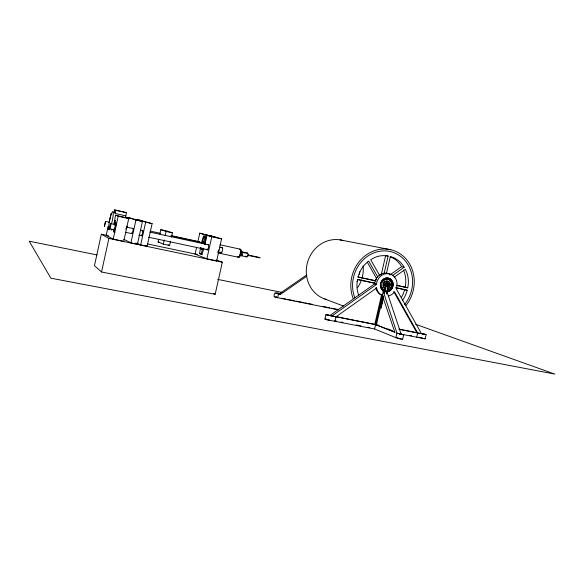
<?xml version="1.0" encoding="UTF-8"?>
<svg xmlns="http://www.w3.org/2000/svg" width="584" height="584" viewBox="0 0 584 584"><rect width="100%" height="100%" fill="white"/><g stroke="black" fill="none" stroke-linecap="round" stroke-linejoin="round"><path stroke-width="0.88" d="M125.742 217.277L125.764 215.766M114.011 212.313L114.537 209.904L126.472 212.656L125.764 215.89L115.157 213.423A9.14 1.329 -77.9 0 0 114.384 212.218M378.666 325.266L325.923 314.703L335.939 316.856L376.651 287.97L376.746 288.642A11.417 10.278 -73.6 0 0 381.688 295.132L383.155 295.541M325.923 314.637L324.923 319.098L326.836 319.755L374.592 328.982L395.916 337.676L396.821 333.128L403.646 334.88L396.967 333.128L383.221 291.409L384.527 291.686M115.077 232.125L113.427 231.775L113.624 229.074M108.274 226.614L108.069 229.191L108.931 228.286M240.907 252.689L241.002 251.777A3.723 1.08 -77.9 0 0 240.922 250.324M108.113 226.687L106.215 235.359L113.187 239.141L123.728 241.353L128.743 218.489L115.428 215.219L115.252 216.905A9.235 1.351 -77.8 0 1 113.865 223.862M330.164 315.338L374.592 283.904L374.767 282.225A11.366 10.235 -73.6 0 1 389.871 274.261M331.865 316.053L376.483 284.452L376.665 282.766A11.417 10.278 -73.6 0 1 389.28 273.801A11.417 10.278 -73.6 0 1 396.777 287.094L396.207 288.678L421.495 333.705L399.054 329.281M387.637 284.926C388.564 286.773 388.63 283.152 387.484 285.204M387.696 284.882L387.477 284.335M203.867 248.317L202.086 254.354L199.597 253.566L200.48 247.82M203.896 243.484L204.911 236.87L203.414 236.418L201.56 242.703M204.794 244.535L205.926 237.097L203.414 236.418M107.58 235.527L101.339 234.206L94.455 265.698L101.55 271.998L215.153 294.314L222.322 262.231L216.533 259.975M109.062 222.351L110.96 213.678M101.55 271.998L108.901 238.411L101.339 234.206M115.15 213.554L115.866 210.306L114.537 209.904M113.187 239.141L118.216 216.182L115.428 215.219M130.918 242.864L135.933 220.066L127.735 217.365L142.43 221.497L137.43 244.236L130.918 242.864L123.801 239.301M140.671 244.915L145.672 222.205L136.97 219.394L152.117 223.621L147.124 246.273L140.671 244.915L136.838 243.068M170.499 241.258L169.564 245.477L163.308 244.148L158.089 241.973L158.673 239.338M159.833 234.067L160.804 229.673L166.885 230.994L172.368 232.826L171.433 237.038M163.308 244.148L164.243 239.922M165.177 235.688L166.112 231.461L160.804 229.673M197.808 241.907L199.75 233.184L221.584 238.856L216.671 260.88L206.882 258.822L195.1 254.106L196.647 247.134M202.838 240.732L204.225 234.498L211.627 236.097M204.977 244.47L206.992 235.301L208.882 235.717M206.882 258.822L211.809 236.71L199.75 233.184M338.472 309.87L277.656 297.701C271.012 297.877 274.597 290.007 279.743 293.869M277.656 297.701L278.502 293.949L280.532 294.358L306.622 276.341M334.931 321.244L335.939 316.856L335.201 316.543L374.775 324.339L394.872 332.296L382.316 295.365L380.87 294.869A11.395 10.264 -73.6 0 1 375.928 288.394L375.841 287.729L376.651 287.97M381.155 275.108L385.644 255.558L388.119 256.084L384.177 273.254M374.775 324.339L381.491 295.103M386.389 273.743L390.331 256.588A25.842 23.294 -73.9 0 1 404.179 267.231L392.317 275.641M374.592 328.982L383.221 291.409M382.951 296.424L376.424 324.828L394.908 332.135M383.367 296.562L381.002 308.14L383.367 297.862M384.184 293.029L386.418 283.306L389.491 284.028L388.922 286.503L386.126 285.868L384.352 293.577M386.681 286.021L387.25 283.547L386.418 283.306M386.418 293.497L388.243 285.554M386.593 294.051L388.36 286.342L386.126 285.868M395.959 337.683L402.588 339.45L403.741 334.829M400.734 334.077L416.735 337.194L417.713 332.96L394.536 291.781L394.163 292.343A11.417 10.278 -73.6 0 1 388.25 296.022M416.735 337.194L425.145 338.866L426.123 334.639L421.575 333.354M240.732 253.646L240.185 255.42A3.723 1.08 -77.9 0 1 238.885 256.938M201.064 254.135L202.838 248.098M114.88 224.526L115.391 222.898L116.092 223.183L115.515 227.585L114.23 231.673L113.544 231.337M218.058 252.127L218.956 249.857M239.747 255.208A1.869 0.54 -77.9 0 0 240.352 254.901L240.52 254.551A1.869 0.54 -77.9 0 0 240.929 252.726L240.929 252.324A1.869 0.54 -77.9 0 0 240.885 252.003M108.894 227.074L108.558 226.921M248.361 254.661L248.295 255.982L248.127 255.551M114.873 223.65L115.807 222.679L115.552 226.278L114.355 230.848L113.427 231.775M274.115 296.73L274.772 296.738M389.827 274.998L401.624 266.64L404.179 267.231M394.215 277.188L405.325 269.297A25.827 23.265 -73.7 0 1 407.734 287.817L396.426 285.372M306.775 274.874L279.298 293.84L280.532 294.358M105.522 221.431L104.427 226.424L105.522 221.431L109.062 222.197M426.123 334.639L399.091 329.135M386.849 291.934L388.506 291.562A7.074 6.366 -73.6 0 0 392.353 288.007L392.974 286.277A7.074 6.366 -73.6 0 0 388.331 278.042A7.074 6.366 -73.6 0 0 380.52 283.598L380.323 285.43A7.074 6.366 -73.6 0 0 385.184 291.825M324.923 319.032L325.551 319.046M386.243 285.627L385.739 285.532A0.949 0.854 -73.6 0 1 385.126 284.912M400.288 338.895L398.2 338.413M327.281 319.521L326.799 319.484L327.281 319.696M421.225 337.851L422.414 338.114M326.135 319.134L326.85 319.258M396.77 337.844L398.39 338.158M340.063 239.871L390.74 249.733M334.88 320.828L336.669 321.178M341.136 322.047L342.918 322.397M356.313 325.011L360.781 325.887M367.92 327.274L369.708 327.624M409.888 335.464L411.676 335.815M418.816 337.209L420.604 337.559M281.977 298.278L285.51 298.986M287.277 299.337L294.343 300.753M296.11 301.103L303.176 302.519M304.943 302.877L312.009 304.286M322.478 306.381L329.5 307.79M331.259 308.14L338.289 309.549M97.097 254.952L29.2 241.199L50.866 278.181L554.8 374.096L415.677 324.317M217.701 279.393L282.021 292.431M422.67 338.355L420.852 337.829M108.901 238.411L222.322 262.231M199.597 253.566L202.086 254.354M147.672 243.981L197.56 254.507M106.215 235.359L108.712 235.885M195.1 254.106L197.633 254.646M278.502 293.949L274.962 292.993M275.918 296.942L276.597 297.081M277.13 297.468L275.736 297.066L276.991 297.285M109.639 228.899L114.062 229.841M125.582 232.301L131.78 233.629M138.868 235.14L141.525 235.71M148.613 237.228L207.97 249.908M217.708 251.989L221.256 252.748M218.088 252.945L238.206 257.237M158.089 241.973L159.826 242.345M357.948 279.488L374.833 283.116M395.952 287.649L407.172 290.233A25.827 23.265 -73.5 0 1 402.303 300.592M375.534 283.444L357.591 279.59A25.871 23.345 -73.5 0 0 358.766 295.373M395.864 287.81L407.172 290.233M241.586 255.792L246.813 256.916M219.912 244.769L240.024 249.127M150.708 231.198L160.454 233.308M171.09 235.607L199.443 241.739M171.105 235.936L203.67 242.995M242.448 251.945L247.674 253.069M110.778 223.672A2.672 0.387 -77.9 0 1 110.237 227.723A2.672 0.387 -77.9 0 1 109.609 227.461A2.672 0.387 -77.9 0 1 110.778 223.672L115.209 224.628M126.721 227.118L132.918 228.453M140.89 230.176L142.664 230.556M149.745 232.082L208.196 244.703M219.715 247.185L222.373 247.755M357.62 276.838L375.388 280.678L376.673 278.729L367.27 262.136M396.514 285.233L407.734 287.817M376.096 280.984L358.16 277.115A25.871 23.345 -73.7 0 1 368.745 261.114L377.797 277.115M241.199 252.106L246.419 253.23M248.361 255.42L260.062 257.916M204.911 236.87L205.926 237.097M166.112 231.461L172.368 232.826M248.441 255.062L259.785 257.551M211.868 236.177L213.729 236.586M209.123 235.797L216.606 237.418M118.216 216.182L128.743 218.489M135.933 220.066L142.43 221.497M145.672 222.205L152.117 223.621M211.809 236.71L221.584 238.856M115.866 210.306L126.472 212.656M328.215 319.718L329.303 320.09L327.566 319.776M399.237 338.464L400.347 338.793M388.652 283.787L389.491 284.028M388.36 286.342L388.922 286.503M211.561 236.089L211.934 236.184M214.693 236.994L215.124 237.111M374.592 283.904L376.483 284.452M205.714 234.797L206.123 234.914M208.816 235.702L209.189 235.812M401.602 338.924L402.69 339.392M424.283 338.486L425.145 338.866M324.792 298.986L343.407 306.045M215.036 260.238L216.671 260.88M387.951 328.931L392.171 330.595M168.024 244.842L169.564 245.477M145.533 245.521L147.124 246.273M108.186 228.775L108.821 229.081M135.174 243.134L137.43 244.236M213.554 293.445L215.153 294.314M379.775 275.721L370.738 259.727A25.857 23.323 -73.9 0 1 388.119 256.084M393.689 291.526L416.837 332.632M387.134 292.241L401.062 333.924M386.973 284.16A0.949 0.854 -73.6 0 0 386.447 283.758L385.944 283.671A0.949 0.854 -73.6 0 0 385.119 284.43M386.017 285.613A0.949 0.854 -73.6 0 1 386.221 283.744M385.995 286.43A1.774 1.599 -73.6 0 1 385.783 283.525A1.774 1.599 -73.6 0 1 388.338 284.269M385.659 287.109A2.54 2.285 -73.6 0 1 385.36 282.955A2.54 2.285 -73.6 0 1 389.002 284.028M389.09 284.671A2.54 2.285 -73.6 0 1 387.966 286.934M386.396 285.386A0.949 0.854 -73.6 0 1 385.966 285.547M386.17 283.685A0.949 0.854 -73.6 0 1 386.374 283.758M385.177 283.51A0.949 0.854 -73.6 0 1 385.192 284.831M385.221 291.642A6.979 6.278 -73.6 0 1 381.848 280.787A6.979 6.278 -73.6 0 1 392.477 281.466A6.979 6.278 -73.6 0 1 386.871 291.744M403.493 270.158A25.667 23.148 -73.7 0 1 405.165 287.102M404.61 289.511A25.667 23.148 -73.5 0 1 401.296 297.548M390.097 256.741A25.681 23.177 -73.9 0 1 401.624 266.64M354.795 297.701A32.989 29.747 -73.6 0 1 367.299 256.42A32.989 29.747 -73.6 0 1 405.931 261.668A32.989 29.747 -73.6 0 1 404.617 304.476M363.058 265.851A28.85 26.543 -73.7 0 1 362.051 278.218M361.503 279.926A28.85 26.543 -73.7 0 1 357.372 287.803M357.693 279.911A22.812 20.973 -73.7 0 1 356.977 281.539M359.693 271.721A22.82 20.973 -73.9 0 1 359.269 274.363M384.25 289.941A5.709 5.139 -73.6 0 1 383.381 280.773A5.709 5.139 -73.6 0 1 391.623 282.525A5.709 5.139 -73.6 0 1 386.856 290.496M382.79 281.043A5.709 5.139 -73.6 0 1 390.951 281.597A5.709 5.139 -73.6 0 1 387.915 290.117M385.228 290.321A5.709 5.139 -73.6 0 1 381.513 286.613M385.659 288.474A3.803 3.424 -73.6 0 1 383.732 282.678A3.803 3.424 -73.6 0 1 389.477 282.656M389.835 283.539A3.803 3.424 -73.6 0 1 389.856 285.488M388.981 287.24A3.803 3.424 -73.6 0 1 388.272 287.89M385.936 288.554A3.803 3.424 -73.6 0 1 383.922 282.904A3.803 3.424 -73.6 0 1 389.586 282.466A3.803 3.424 -73.6 0 1 387.725 288.416M326.478 299.512A30.638 28.207 -73.8 0 1 307.586 262.158A30.638 28.207 -73.8 0 1 343.516 240.666M353.167 298.504A34.872 31.448 -73.6 0 1 366.38 254.858A34.872 31.448 -73.6 0 1 407.216 260.391A34.872 31.448 -73.6 0 1 405.836 305.644M247.331 253.244A1.971 0.584 -77.9 0 1 247.952 253.894A1.971 0.584 -77.9 0 1 247.397 256.369A1.971 0.584 -77.9 0 1 246.587 256.566M241.761 252.755A1.971 0.577 -77.9 0 1 242.688 252.398A1.971 0.577 -77.9 0 1 242.163 255.244A1.971 0.577 -77.9 0 1 241.323 255.098M203.276 248.959A4.409 1.095 -77.9 0 1 202.911 249.565M198.743 242.214A2.555 0.62 -77.9 0 1 199.582 242.491M208.035 244.893A2.672 0.679 -77.9 0 1 208.576 247.142A2.672 0.679 -77.9 0 1 207.13 249.711M207.035 249.397A2.672 0.679 -77.9 0 1 206.992 248.937M114.756 225.278A2.672 0.394 -77.9 0 1 115.289 225.344A2.672 0.394 -77.9 0 1 114.595 228.862A2.672 0.394 -77.9 0 1 113.938 229.403M239.907 249.616A4.154 1.204 -77.9 0 1 241.046 252.624A4.154 1.204 -77.9 0 1 238.79 257.361M238.528 257.121A4.154 1.204 -77.9 0 1 238.338 256.624M239.696 249.171A4.161 1.204 -77.9 0 1 240.141 254.084A4.161 1.204 -77.9 0 1 237.761 256.5M239.637 249.594A3.723 1.073 -77.9 0 1 240.17 249.755M238.593 256.777A3.723 1.073 -77.9 0 1 238.068 256.602M202.896 243.367A3.774 0.942 -77.9 0 1 203.524 242.134M201.882 243.148A3.781 0.934 -77.9 0 1 203.064 241.564A3.781 0.934 -77.9 0 1 203.429 243.667M201.976 248.602A3.781 0.934 -77.9 0 1 201.035 247.631M201.838 242.907A4.219 1.044 -77.9 0 1 203.159 241.134A4.219 1.044 -77.9 0 1 203.568 243.484M202.298 248.412A4.219 1.044 -77.9 0 1 200.896 247.908M240.951 251.959A1.861 0.54 -77.9 0 1 241.513 252.711A1.861 0.54 -77.9 0 1 240.878 255.12A1.861 0.54 -77.9 0 1 240.199 254.785M240.936 252.237A1.555 0.453 -77.9 0 1 241.404 252.806A1.555 0.453 -77.9 0 1 240.922 254.792M240.776 255.004A1.555 0.453 -77.9 0 1 240.345 254.858M246.01 256.128A1.548 0.46 -77.9 0 1 245.638 256.164M109.872 228.563A9.147 1.314 -77.9 0 1 109.281 222.314A9.147 1.314 -77.9 0 1 112.931 211.612A9.147 1.314 -77.9 0 1 111.653 223.358M126.976 226.366A2.635 0.423 -77.9 0 1 126.91 227.373M126.4 226.585A2.635 0.423 -77.9 0 1 126.575 226.212M132.714 228.643A2.752 0.467 -77.9 0 1 133.115 229.665A2.752 0.467 -77.9 0 1 132.247 233.228A2.752 0.467 -77.9 0 1 131.699 232.826M221.964 247.988A2.555 0.686 -77.9 0 1 222.672 249.003A2.555 0.686 -77.9 0 1 221.811 252.31A2.555 0.686 -77.9 0 1 220.956 251.857M125.91 228.366A2.657 0.431 -77.9 0 1 125.815 229.016M112.062 229.118A9.235 1.351 -77.8 0 1 111.172 230.03M142.189 231.118A2.737 0.489 -77.9 0 1 142.846 231.373A2.737 0.489 -77.9 0 1 142.014 235.162A2.737 0.489 -77.9 0 1 141.357 234.892M327.799 315.09L330.303 315.688L327.799 315.09M115.157 220.445L114.464 223.117L115.157 220.445M278.692 293.818L276.575 293.329L278.692 293.818M424.283 334.201L421.86 333.647L424.283 334.201M401.551 334.318L398.938 333.719L401.551 334.318"/></g></svg>
